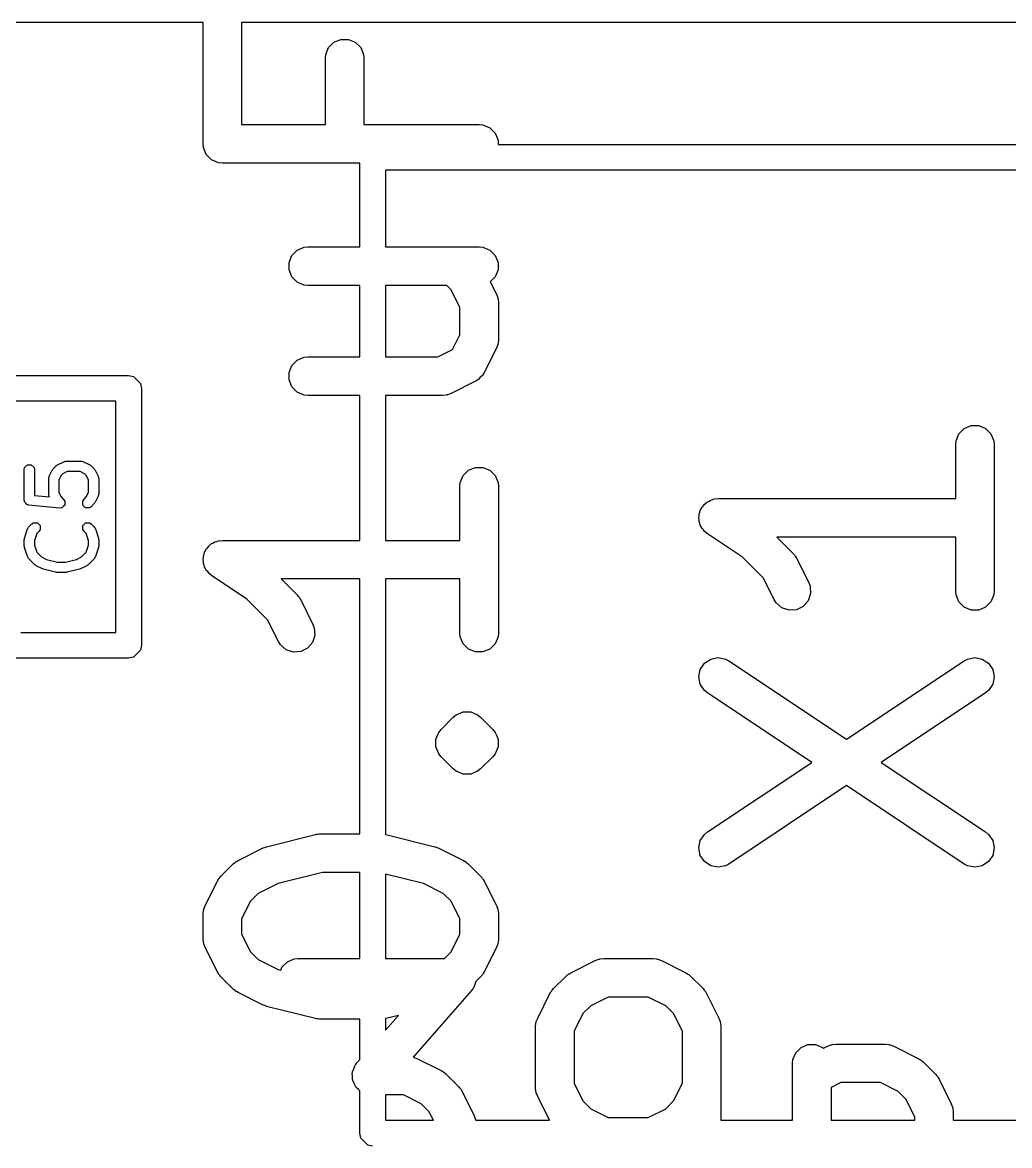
# Model space of a CAD drawing. Extents: x -2.36 to 2.12, y 0.28 to 4.05.
# Drawn here: x -1.9915 to -1.8402, y 3.5052 to 3.6774 of the extents above; entities that cross this region are included whole.
import ezdxf

# ---------------------------------------------------------------- set-up
doc = ezdxf.new("R2010")
doc.units = 0
doc.header["$MEASUREMENT"] = 0
doc.layers.add('BLACK', color=7, linetype='CONTINUOUS')

msp = doc.modelspace()

# ---------------------------------------------------------------- linework, layer by layer
at = {"layer": 'BLACK', "linetype": 'CONTINUOUS'}
for p, q in [((-1.96379, 3.67736), (-2.02421, 3.67736)), ((-1.96379, 3.65876), (-1.96379, 3.67736)), ((-1.79213, 3.67736), (-1.95788, 3.67736)), ((-1.95788, 3.67736), (-1.95788, 3.66171)), ((-1.94454, 3.67352), (-1.94373, 3.67433)), ((-1.94373, 3.67433), (-1.94266, 3.67477)), ((-1.94266, 3.67477), (-1.94151, 3.67477)), ((-1.94151, 3.67477), (-1.94045, 3.67433)), ((-1.94045, 3.67433), (-1.93963, 3.67352)), ((-1.94504, 3.67188), (-1.94498, 3.67245)), ((-1.94498, 3.67245), (-1.94454, 3.67352)), ((-1.93963, 3.67352), (-1.93919, 3.67245)), ((-1.93919, 3.67245), (-1.93913, 3.67188)), ((-1.94504, 3.66171), (-1.94504, 3.67188)), ((-1.93913, 3.67188), (-1.93913, 3.66171)), ((-1.95788, 3.66171), (-1.94504, 3.66171)), ((-1.93913, 3.66171), (-1.92146, 3.66171)), ((-1.92146, 3.66171), (-1.92089, 3.66165)), ((-1.92089, 3.66165), (-1.91982, 3.66121)), ((-1.91982, 3.66121), (-1.91901, 3.6604)), ((-1.91901, 3.6604), (-1.91857, 3.65933)), ((-1.96373, 3.65818), (-1.96379, 3.65876)), ((-1.91857, 3.65933), (-1.91857, 3.65866)), ((-1.91857, 3.65866), (-1.8126, 3.65866)), ((-1.96329, 3.65711), (-1.96373, 3.65818)), ((-1.96247, 3.6563), (-1.96329, 3.65711)), ((-1.96141, 3.65586), (-1.96247, 3.6563)), ((-1.96083, 3.6558), (-1.96141, 3.65586)), ((-1.93976, 3.6558), (-1.96083, 3.6558)), ((-1.93976, 3.64296), (-1.93976, 3.6558)), ((-1.93583, 3.65472), (-1.93583, 3.64296)), ((-1.81341, 3.65472), (-1.93583, 3.65472)), ((-1.95061, 3.64058), (-1.95017, 3.64165)), ((-1.95017, 3.64165), (-1.94935, 3.64246)), ((-1.94935, 3.64246), (-1.94829, 3.6429)), ((-1.94829, 3.6429), (-1.94771, 3.64296)), ((-1.94771, 3.64296), (-1.93976, 3.64296)), ((-1.93583, 3.64296), (-1.92146, 3.64296)), ((-1.92146, 3.64296), (-1.92089, 3.6429)), ((-1.92089, 3.6429), (-1.91982, 3.64246)), ((-1.91982, 3.64246), (-1.91901, 3.64165)), ((-1.91901, 3.64165), (-1.91857, 3.64058)), ((-1.95061, 3.63943), (-1.95061, 3.64058)), ((-1.91857, 3.64058), (-1.91857, 3.63943)), ((-1.95017, 3.63837), (-1.95061, 3.63943)), ((-1.94935, 3.63755), (-1.95017, 3.63837)), ((-1.91901, 3.63837), (-1.91977, 3.6376)), ((-1.91857, 3.63943), (-1.91901, 3.63837)), ((-1.94829, 3.63711), (-1.94935, 3.63755)), ((-1.94771, 3.63705), (-1.94829, 3.63711)), ((-1.93976, 3.63705), (-1.94771, 3.63705)), ((-1.93976, 3.62609), (-1.93976, 3.63705)), ((-1.92644, 3.63705), (-1.93583, 3.63705)), ((-1.93583, 3.63705), (-1.93583, 3.62609)), ((-1.92577, 3.63638), (-1.92644, 3.63705)), ((-1.92442, 3.63369), (-1.92577, 3.63638)), ((-1.91977, 3.6376), (-1.91882, 3.6357)), ((-1.91882, 3.6357), (-1.91862, 3.63516)), ((-1.91862, 3.63516), (-1.91861, 3.63506)), ((-1.91861, 3.63506), (-1.91857, 3.63496)), ((-1.91857, 3.63496), (-1.91851, 3.63438)), ((-1.92442, 3.62946), (-1.92442, 3.63369)), ((-1.91851, 3.63438), (-1.91851, 3.62876)), ((-1.92554, 3.62721), (-1.92442, 3.62946)), ((-1.91862, 3.62798), (-1.91882, 3.62744)), ((-1.91861, 3.62808), (-1.91862, 3.62798)), ((-1.91857, 3.62818), (-1.91861, 3.62808)), ((-1.91851, 3.62876), (-1.91857, 3.62818)), ((-1.94935, 3.62559), (-1.94829, 3.62603)), ((-1.94829, 3.62603), (-1.94771, 3.62609)), ((-1.94771, 3.62609), (-1.93976, 3.62609)), ((-1.93583, 3.62609), (-1.92779, 3.62609)), ((-1.92779, 3.62609), (-1.92554, 3.62721)), ((-1.91882, 3.62744), (-1.9207, 3.62369)), ((-1.95061, 3.62371), (-1.95017, 3.62478)), ((-1.95017, 3.62478), (-1.94935, 3.62559)), ((-1.99488, 3.62323), (-1.9752, 3.62323)), ((-1.9752, 3.62323), (-1.97444, 3.62308)), ((-1.97444, 3.62308), (-1.97338, 3.62201)), ((-1.95061, 3.62256), (-1.95061, 3.62371)), ((-1.95017, 3.62149), (-1.95061, 3.62256)), ((-1.92188, 3.62244), (-1.92192, 3.62243)), ((-1.92182, 3.62249), (-1.92188, 3.62244)), ((-1.92153, 3.62268), (-1.92182, 3.62249)), ((-1.92129, 3.62296), (-1.92153, 3.62268)), ((-1.92101, 3.6232), (-1.92129, 3.62296)), ((-1.92082, 3.62349), (-1.92101, 3.6232)), ((-1.92077, 3.62355), (-1.92082, 3.62349)), ((-1.92076, 3.62359), (-1.92077, 3.62355)), ((-1.9207, 3.62369), (-1.92076, 3.62359)), ((-1.97338, 3.62201), (-1.97323, 3.62126)), ((-1.97323, 3.62126), (-1.97323, 3.58189)), ((-1.94935, 3.62068), (-1.95017, 3.62149)), ((-1.92202, 3.62237), (-1.92577, 3.62049)), ((-1.92192, 3.62243), (-1.92202, 3.62237)), ((-1.97717, 3.61929), (-1.99291, 3.61929)), ((-1.97717, 3.58386), (-1.97717, 3.61929)), ((-1.94829, 3.62024), (-1.94935, 3.62068)), ((-1.94771, 3.62018), (-1.94829, 3.62024)), ((-1.93976, 3.62018), (-1.94771, 3.62018)), ((-1.93976, 3.59797), (-1.93976, 3.62018)), ((-1.92709, 3.62018), (-1.93583, 3.62018)), ((-1.93583, 3.62018), (-1.93583, 3.59797)), ((-1.92651, 3.62024), (-1.92709, 3.62018)), ((-1.92641, 3.62028), (-1.92651, 3.62024)), ((-1.92631, 3.62029), (-1.92641, 3.62028)), ((-1.92577, 3.62049), (-1.92631, 3.62029)), ((-1.84712, 3.61513), (-1.84606, 3.61557)), ((-1.84606, 3.61557), (-1.8449, 3.61557)), ((-1.8449, 3.61557), (-1.84384, 3.61513)), ((-1.84838, 3.61325), (-1.84793, 3.61431)), ((-1.84793, 3.61431), (-1.84712, 3.61513)), ((-1.84384, 3.61513), (-1.84302, 3.61431)), ((-1.84302, 3.61431), (-1.84258, 3.61325)), ((-1.84843, 3.61267), (-1.84838, 3.61325)), ((-1.84843, 3.60438), (-1.84843, 3.61267)), ((-1.84258, 3.61325), (-1.84253, 3.61267)), ((-1.84253, 3.61267), (-1.84253, 3.59018)), ((-1.9912, 3.60884), (-1.99114, 3.60914)), ((-1.9912, 3.60415), (-1.9912, 3.60884)), ((-1.99114, 3.60914), (-1.99071, 3.60957)), ((-1.99071, 3.60957), (-1.99011, 3.60957)), ((-1.99011, 3.60957), (-1.98968, 3.60914)), ((-1.98968, 3.60914), (-1.98962, 3.60884)), ((-1.98962, 3.60884), (-1.98962, 3.60487)), ((-1.98737, 3.60779), (-1.9869, 3.60872)), ((-1.9869, 3.60872), (-1.98682, 3.60882)), ((-1.98682, 3.60882), (-1.98675, 3.60893)), ((-1.98675, 3.60893), (-1.98628, 3.6094)), ((-1.98628, 3.6094), (-1.98618, 3.60947)), ((-1.98618, 3.60947), (-1.98608, 3.60954)), ((-1.98608, 3.60954), (-1.98514, 3.61001)), ((-1.98514, 3.61001), (-1.9851, 3.61002)), ((-1.9851, 3.61002), (-1.98509, 3.61004)), ((-1.98509, 3.61004), (-1.98496, 3.61006)), ((-1.98496, 3.61006), (-1.98484, 3.61009)), ((-1.98484, 3.61009), (-1.98482, 3.61009)), ((-1.98482, 3.61009), (-1.98479, 3.6101)), ((-1.98479, 3.6101), (-1.98244, 3.6101)), ((-1.98244, 3.6101), (-1.9824, 3.61009)), ((-1.9824, 3.61009), (-1.98239, 3.61009)), ((-1.98239, 3.61009), (-1.98227, 3.61006)), ((-1.98227, 3.61006), (-1.98214, 3.61004)), ((-1.98214, 3.61004), (-1.98213, 3.61002)), ((-1.98213, 3.61002), (-1.98209, 3.61001)), ((-1.98209, 3.61001), (-1.98115, 3.60954)), ((-1.98115, 3.60954), (-1.98105, 3.60947)), ((-1.98105, 3.60947), (-1.98095, 3.6094)), ((-1.98095, 3.6094), (-1.98048, 3.60893)), ((-1.98048, 3.60893), (-1.98041, 3.60882)), ((-1.98041, 3.60882), (-1.98033, 3.60872)), ((-1.98033, 3.60872), (-1.97986, 3.60779)), ((-1.92392, 3.6079), (-1.9231, 3.60872)), ((-1.9231, 3.60872), (-1.92204, 3.60916)), ((-1.92204, 3.60916), (-1.92089, 3.60916)), ((-1.92089, 3.60916), (-1.91982, 3.60872)), ((-1.91982, 3.60872), (-1.91901, 3.6079)), ((-1.98745, 3.60749), (-1.98741, 3.60761)), ((-1.98744, 3.60747), (-1.98745, 3.60749)), ((-1.98745, 3.60743), (-1.98744, 3.60747)), ((-1.98745, 3.60509), (-1.98745, 3.60743)), ((-1.98741, 3.60761), (-1.98739, 3.60773)), ((-1.98739, 3.60773), (-1.98738, 3.60775)), ((-1.98738, 3.60775), (-1.98737, 3.60779)), ((-1.98555, 3.6079), (-1.98587, 3.60725)), ((-1.98587, 3.60725), (-1.98587, 3.60528)), ((-1.98526, 3.60819), (-1.98555, 3.6079)), ((-1.9846, 3.60852), (-1.98526, 3.60819)), ((-1.98263, 3.60852), (-1.9846, 3.60852)), ((-1.98197, 3.60819), (-1.98263, 3.60852)), ((-1.98168, 3.6079), (-1.98197, 3.60819)), ((-1.98136, 3.60725), (-1.98168, 3.6079)), ((-1.98136, 3.60528), (-1.98136, 3.60725)), ((-1.97986, 3.60779), (-1.97985, 3.60775)), ((-1.97985, 3.60775), (-1.97984, 3.60773)), ((-1.97984, 3.60773), (-1.97982, 3.60761)), ((-1.97982, 3.60761), (-1.97978, 3.60749)), ((-1.97978, 3.60749), (-1.97979, 3.60747)), ((-1.97979, 3.60747), (-1.97978, 3.60743)), ((-1.97978, 3.60743), (-1.97978, 3.60509)), ((-1.92436, 3.60684), (-1.92392, 3.6079)), ((-1.91901, 3.6079), (-1.91857, 3.60684)), ((-1.98587, 3.60528), (-1.98555, 3.60462)), ((-1.98168, 3.60462), (-1.98136, 3.60528)), ((-1.92442, 3.60626), (-1.92436, 3.60684)), ((-1.92442, 3.59797), (-1.92442, 3.60626)), ((-1.91857, 3.60684), (-1.91851, 3.60626)), ((-1.91851, 3.60626), (-1.91851, 3.58376)), ((-1.99116, 3.60396), (-1.9912, 3.60415)), ((-1.99116, 3.60393), (-1.99116, 3.60396)), ((-1.99115, 3.60391), (-1.99116, 3.60393)), ((-1.99114, 3.60385), (-1.99115, 3.60391)), ((-1.99095, 3.60366), (-1.99114, 3.60385)), ((-1.99078, 3.60346), (-1.99095, 3.60366)), ((-1.98962, 3.60487), (-1.98731, 3.60463)), ((-1.98744, 3.60505), (-1.98745, 3.60509)), ((-1.98745, 3.60503), (-1.98744, 3.60505)), ((-1.98741, 3.60491), (-1.98745, 3.60503)), ((-1.98739, 3.60479), (-1.98741, 3.60491)), ((-1.98738, 3.60478), (-1.98739, 3.60479)), ((-1.98737, 3.60474), (-1.98738, 3.60478)), ((-1.98731, 3.60463), (-1.98737, 3.60474)), ((-1.98555, 3.60462), (-1.98517, 3.60424)), ((-1.98517, 3.60424), (-1.985, 3.60399)), ((-1.985, 3.60399), (-1.985, 3.60394)), ((-1.985, 3.60394), (-1.98497, 3.60391)), ((-1.98497, 3.60391), (-1.985, 3.60365)), ((-1.985, 3.60365), (-1.985, 3.60338)), ((-1.98223, 3.60399), (-1.98206, 3.60424)), ((-1.98223, 3.60338), (-1.98223, 3.60399)), ((-1.98206, 3.60424), (-1.98168, 3.60462)), ((-1.98048, 3.6036), (-1.98095, 3.60313)), ((-1.98041, 3.6037), (-1.98048, 3.6036)), ((-1.98033, 3.6038), (-1.98041, 3.6037)), ((-1.97986, 3.60474), (-1.98033, 3.6038)), ((-1.97985, 3.60478), (-1.97986, 3.60474)), ((-1.97984, 3.60479), (-1.97985, 3.60478)), ((-1.97982, 3.60491), (-1.97984, 3.60479)), ((-1.97978, 3.60503), (-1.97982, 3.60491)), ((-1.97978, 3.60509), (-1.97979, 3.60505)), ((-1.97979, 3.60505), (-1.97978, 3.60503)), ((-1.8871, 3.60327), (-1.88694, 3.60351)), ((-1.88694, 3.60351), (-1.8867, 3.60367)), ((-1.8867, 3.60367), (-1.88649, 3.60388)), ((-1.88649, 3.60388), (-1.88622, 3.60399)), ((-1.88622, 3.60399), (-1.88598, 3.60415)), ((-1.88598, 3.60415), (-1.8857, 3.60421)), ((-1.8857, 3.60421), (-1.88543, 3.60432)), ((-1.88543, 3.60432), (-1.88486, 3.60438)), ((-1.88486, 3.60438), (-1.88485, 3.60438)), ((-1.88485, 3.60438), (-1.88485, 3.60438)), ((-1.88485, 3.60438), (-1.88485, 3.60438)), ((-1.88485, 3.60438), (-1.84843, 3.60438)), ((-1.99073, 3.60344), (-1.99078, 3.60346)), ((-1.99071, 3.60343), (-1.99073, 3.60344)), ((-1.99067, 3.60343), (-1.99071, 3.60343)), ((-1.99049, 3.60337), (-1.99067, 3.60343)), ((-1.9858, 3.6029), (-1.99049, 3.60337)), ((-1.9855, 3.60293), (-1.9858, 3.6029)), ((-1.98546, 3.60296), (-1.9855, 3.60293)), ((-1.98542, 3.60296), (-1.98546, 3.60296)), ((-1.98523, 3.60314), (-1.98542, 3.60296)), ((-1.98503, 3.60331), (-1.98523, 3.60314)), ((-1.985, 3.60338), (-1.98503, 3.60335)), ((-1.98503, 3.60335), (-1.98503, 3.60331)), ((-1.98181, 3.60296), (-1.98223, 3.60338)), ((-1.9812, 3.60296), (-1.98181, 3.60296)), ((-1.98095, 3.60313), (-1.9812, 3.60296)), ((-1.88775, 3.602), (-1.88763, 3.60227)), ((-1.88775, 3.60171), (-1.88775, 3.602)), ((-1.88763, 3.60227), (-1.88758, 3.60255)), ((-1.88758, 3.60255), (-1.88742, 3.6028)), ((-1.88742, 3.6028), (-1.8873, 3.60307)), ((-1.8873, 3.60307), (-1.8871, 3.60327)), ((-1.9905, 3.60002), (-1.99003, 3.60049)), ((-1.99003, 3.60049), (-1.98977, 3.60066)), ((-1.98977, 3.60066), (-1.98917, 3.60066)), ((-1.98917, 3.60066), (-1.98875, 3.60024)), ((-1.98875, 3.60024), (-1.98875, 3.59963)), ((-1.98223, 3.60024), (-1.98181, 3.60066)), ((-1.98223, 3.59963), (-1.98223, 3.60024)), ((-1.98181, 3.60066), (-1.9812, 3.60066)), ((-1.9812, 3.60066), (-1.98095, 3.60049)), ((-1.98095, 3.60049), (-1.98048, 3.60002)), ((-1.8878, 3.60142), (-1.88775, 3.60171)), ((-1.88775, 3.60114), (-1.8878, 3.60142)), ((-1.88775, 3.60085), (-1.88775, 3.60114)), ((-1.88763, 3.60058), (-1.88775, 3.60085)), ((-1.88758, 3.60029), (-1.88763, 3.60058)), ((-1.88742, 3.60005), (-1.88758, 3.60029)), ((-1.99116, 3.59831), (-1.99069, 3.59971)), ((-1.99069, 3.59971), (-1.99067, 3.59975)), ((-1.99067, 3.59977), (-1.9906, 3.59987)), ((-1.99067, 3.59975), (-1.99067, 3.59977)), ((-1.9906, 3.59987), (-1.99054, 3.59998)), ((-1.99054, 3.59998), (-1.99052, 3.59999)), ((-1.99052, 3.59999), (-1.9905, 3.60002)), ((-1.98925, 3.59904), (-1.98962, 3.59793)), ((-1.98892, 3.59938), (-1.98925, 3.59904)), ((-1.98875, 3.59963), (-1.98892, 3.59938)), ((-1.98206, 3.59938), (-1.98223, 3.59963)), ((-1.98172, 3.59904), (-1.98206, 3.59938)), ((-1.98136, 3.59793), (-1.98172, 3.59904)), ((-1.98048, 3.60002), (-1.98046, 3.59999)), ((-1.98046, 3.59999), (-1.98044, 3.59998)), ((-1.98044, 3.59998), (-1.98038, 3.59987)), ((-1.98038, 3.59987), (-1.98031, 3.59977)), ((-1.98031, 3.59977), (-1.98031, 3.59975)), ((-1.98031, 3.59975), (-1.98029, 3.59971)), ((-1.98029, 3.59971), (-1.97982, 3.59831)), ((-1.8873, 3.59978), (-1.88742, 3.60005)), ((-1.8871, 3.59958), (-1.8873, 3.59978)), ((-1.88694, 3.59933), (-1.8871, 3.59958)), ((-1.88649, 3.59897), (-1.88694, 3.59933)), ((-1.88111, 3.59538), (-1.88649, 3.59897)), ((-1.88649, 3.59897), (-1.88649, 3.59897)), ((-1.88649, 3.59897), (-1.88649, 3.59897)), ((-1.88649, 3.59897), (-1.88649, 3.59897)), ((-1.84843, 3.59847), (-1.87585, 3.59847)), ((-1.87585, 3.59847), (-1.87339, 3.59601)), ((-1.84843, 3.59018), (-1.84843, 3.59847)), ((-1.9912, 3.59806), (-1.99117, 3.59818)), ((-1.9912, 3.59712), (-1.9912, 3.59806)), ((-1.99117, 3.597), (-1.9912, 3.59712)), ((-1.99117, 3.59818), (-1.99116, 3.59831)), ((-1.99116, 3.59687), (-1.99117, 3.597)), ((-1.99069, 3.59547), (-1.99116, 3.59687)), ((-1.98962, 3.59793), (-1.98962, 3.59725)), ((-1.98962, 3.59725), (-1.98925, 3.59614)), ((-1.98172, 3.59614), (-1.98136, 3.59725)), ((-1.98136, 3.59725), (-1.98136, 3.59793)), ((-1.97982, 3.59687), (-1.98029, 3.59547)), ((-1.97982, 3.59831), (-1.97981, 3.59818)), ((-1.97981, 3.597), (-1.97982, 3.59687)), ((-1.97981, 3.59818), (-1.97978, 3.59806)), ((-1.97978, 3.59712), (-1.97981, 3.597)), ((-1.97978, 3.59806), (-1.97978, 3.59712)), ((-1.9634, 3.59638), (-1.96329, 3.59665)), ((-1.96329, 3.59665), (-1.96308, 3.59686)), ((-1.96308, 3.59686), (-1.96292, 3.5971)), ((-1.96292, 3.5971), (-1.96268, 3.59726)), ((-1.96268, 3.59726), (-1.96247, 3.59747)), ((-1.96247, 3.59747), (-1.96221, 3.59758)), ((-1.96221, 3.59758), (-1.96197, 3.59774)), ((-1.96197, 3.59774), (-1.96168, 3.5978)), ((-1.96168, 3.5978), (-1.96141, 3.59791)), ((-1.96141, 3.59791), (-1.96084, 3.59797)), ((-1.96084, 3.59797), (-1.96084, 3.59797)), ((-1.96084, 3.59797), (-1.96084, 3.59797)), ((-1.96084, 3.59797), (-1.96083, 3.59797)), ((-1.96083, 3.59797), (-1.93976, 3.59797)), ((-1.93583, 3.59797), (-1.92442, 3.59797)), ((-1.99067, 3.59543), (-1.99069, 3.59547)), ((-1.99067, 3.59541), (-1.99067, 3.59543)), ((-1.9906, 3.59531), (-1.99067, 3.59541)), ((-1.99054, 3.5952), (-1.9906, 3.59531)), ((-1.99052, 3.59519), (-1.99054, 3.5952)), ((-1.9905, 3.59516), (-1.99052, 3.59519)), ((-1.98956, 3.59422), (-1.9905, 3.59516)), ((-1.98925, 3.59614), (-1.98854, 3.59543)), ((-1.98854, 3.59543), (-1.98779, 3.59505)), ((-1.98779, 3.59505), (-1.9861, 3.59463)), ((-1.98488, 3.59463), (-1.98319, 3.59505)), ((-1.98319, 3.59505), (-1.98244, 3.59543)), ((-1.98244, 3.59543), (-1.98172, 3.59614)), ((-1.98048, 3.59516), (-1.98142, 3.59422)), ((-1.98046, 3.59519), (-1.98048, 3.59516)), ((-1.98044, 3.5952), (-1.98046, 3.59519)), ((-1.98038, 3.59531), (-1.98044, 3.5952)), ((-1.98031, 3.59541), (-1.98038, 3.59531)), ((-1.98029, 3.59547), (-1.98031, 3.59543)), ((-1.98031, 3.59543), (-1.98031, 3.59541)), ((-1.96379, 3.59501), (-1.96373, 3.5953)), ((-1.96373, 3.59473), (-1.96379, 3.59501)), ((-1.96373, 3.59559), (-1.96362, 3.59586)), ((-1.96373, 3.5953), (-1.96373, 3.59559)), ((-1.96362, 3.59586), (-1.96356, 3.59614)), ((-1.96356, 3.59614), (-1.9634, 3.59638)), ((-1.8779, 3.59218), (-1.88111, 3.59538)), ((-1.87339, 3.59601), (-1.8732, 3.59579)), ((-1.8732, 3.59579), (-1.87314, 3.59574)), ((-1.87314, 3.59574), (-1.87309, 3.59565)), ((-1.87309, 3.59565), (-1.87302, 3.59557)), ((-1.87302, 3.59557), (-1.87299, 3.59549)), ((-1.87299, 3.59549), (-1.87283, 3.59525)), ((-1.87283, 3.59525), (-1.87096, 3.5915)), ((-1.98946, 3.59415), (-1.98956, 3.59422)), ((-1.98936, 3.59407), (-1.98946, 3.59415)), ((-1.98842, 3.59361), (-1.98936, 3.59407)), ((-1.98834, 3.59358), (-1.98842, 3.59361)), ((-1.98826, 3.59355), (-1.98834, 3.59358)), ((-1.98638, 3.59308), (-1.98826, 3.59355)), ((-1.9861, 3.59463), (-1.98488, 3.59463)), ((-1.98272, 3.59355), (-1.9846, 3.59308)), ((-1.98264, 3.59358), (-1.98272, 3.59355)), ((-1.98256, 3.59361), (-1.98264, 3.59358)), ((-1.98162, 3.59407), (-1.98256, 3.59361)), ((-1.98152, 3.59415), (-1.98162, 3.59407)), ((-1.98142, 3.59422), (-1.98152, 3.59415)), ((-1.96373, 3.59444), (-1.96373, 3.59473)), ((-1.96362, 3.59417), (-1.96373, 3.59444)), ((-1.96356, 3.59388), (-1.96362, 3.59417)), ((-1.9634, 3.59364), (-1.96356, 3.59388)), ((-1.96329, 3.59337), (-1.9634, 3.59364)), ((-1.96308, 3.59317), (-1.96329, 3.59337)), ((-1.98629, 3.59307), (-1.98638, 3.59308)), ((-1.98619, 3.59305), (-1.98629, 3.59307)), ((-1.98479, 3.59305), (-1.98619, 3.59305)), ((-1.98469, 3.59307), (-1.98479, 3.59305)), ((-1.9846, 3.59308), (-1.98469, 3.59307)), ((-1.96292, 3.59292), (-1.96308, 3.59317)), ((-1.96248, 3.59256), (-1.96292, 3.59292)), ((-1.96247, 3.59256), (-1.96248, 3.59256)), ((-1.95709, 3.58897), (-1.96247, 3.59256)), ((-1.96247, 3.59256), (-1.96247, 3.59256)), ((-1.96247, 3.59256), (-1.96247, 3.59256)), ((-1.93976, 3.59206), (-1.95183, 3.59206)), ((-1.95183, 3.59206), (-1.94937, 3.5896)), ((-1.93976, 3.55297), (-1.93976, 3.59206)), ((-1.92442, 3.59206), (-1.93583, 3.59206)), ((-1.93583, 3.59206), (-1.93583, 3.5529)), ((-1.92442, 3.58376), (-1.92442, 3.59206)), ((-1.87624, 3.58886), (-1.8779, 3.59218)), ((-1.87096, 3.5915), (-1.87075, 3.59096)), ((-1.87067, 3.58981), (-1.87104, 3.58871)), ((-1.87075, 3.59096), (-1.87067, 3.58981)), ((-1.84838, 3.5896), (-1.84843, 3.59018)), ((-1.84253, 3.59018), (-1.84258, 3.5896)), ((-1.95389, 3.58576), (-1.95709, 3.58897)), ((-1.94937, 3.5896), (-1.94919, 3.58938)), ((-1.94919, 3.58938), (-1.94913, 3.58932)), ((-1.94913, 3.58932), (-1.94907, 3.58924)), ((-1.94907, 3.58924), (-1.949, 3.58915)), ((-1.949, 3.58915), (-1.94898, 3.58908)), ((-1.94898, 3.58908), (-1.94882, 3.58883)), ((-1.94882, 3.58883), (-1.94694, 3.58509)), ((-1.87593, 3.58837), (-1.87624, 3.58886)), ((-1.87506, 3.58761), (-1.87593, 3.58837)), ((-1.87104, 3.58871), (-1.87179, 3.58784)), ((-1.84793, 3.58854), (-1.84838, 3.5896)), ((-1.84712, 3.58772), (-1.84793, 3.58854)), ((-1.84302, 3.58854), (-1.84384, 3.58772)), ((-1.84258, 3.5896), (-1.84302, 3.58854)), ((-1.87397, 3.58725), (-1.87506, 3.58761)), ((-1.87282, 3.58733), (-1.87397, 3.58725)), ((-1.87179, 3.58784), (-1.87282, 3.58733)), ((-1.84606, 3.58728), (-1.84712, 3.58772)), ((-1.8449, 3.58728), (-1.84606, 3.58728)), ((-1.84384, 3.58772), (-1.8449, 3.58728)), ((-1.95223, 3.58244), (-1.95389, 3.58576)), ((-1.94694, 3.58509), (-1.94674, 3.58454)), ((-1.99174, 3.58386), (-1.97717, 3.58386)), ((-1.94666, 3.5834), (-1.94702, 3.5823)), ((-1.94674, 3.58454), (-1.94666, 3.5834)), ((-1.92436, 3.58319), (-1.92442, 3.58376)), ((-1.92392, 3.58212), (-1.92436, 3.58319)), ((-1.91857, 3.58319), (-1.91901, 3.58212)), ((-1.91851, 3.58376), (-1.91857, 3.58319)), ((-1.97338, 3.58114), (-1.97444, 3.58007)), ((-1.97323, 3.58189), (-1.97338, 3.58114)), ((-1.95192, 3.58195), (-1.95223, 3.58244)), ((-1.95105, 3.5812), (-1.95192, 3.58195)), ((-1.94995, 3.58083), (-1.95105, 3.5812)), ((-1.94777, 3.58143), (-1.94881, 3.58092)), ((-1.94702, 3.5823), (-1.94777, 3.58143)), ((-1.9231, 3.58131), (-1.92392, 3.58212)), ((-1.92204, 3.58087), (-1.9231, 3.58131)), ((-1.91982, 3.58131), (-1.92089, 3.58087)), ((-1.91901, 3.58212), (-1.91982, 3.58131)), ((-1.9752, 3.57992), (-1.99247, 3.57992)), ((-1.97444, 3.58007), (-1.9752, 3.57992)), ((-1.94881, 3.58092), (-1.94995, 3.58083)), ((-1.92089, 3.58087), (-1.92204, 3.58087)), ((-1.88694, 3.57914), (-1.88598, 3.57978)), ((-1.88598, 3.57978), (-1.88485, 3.58001)), ((-1.88485, 3.58001), (-1.88372, 3.57978)), ((-1.88372, 3.57978), (-1.88321, 3.57951)), ((-1.88321, 3.57951), (-1.86516, 3.56748)), ((-1.86516, 3.56748), (-1.84712, 3.57951)), ((-1.84712, 3.57951), (-1.84661, 3.57978)), ((-1.84661, 3.57978), (-1.84548, 3.58001)), ((-1.84548, 3.58001), (-1.84435, 3.57978)), ((-1.84435, 3.57978), (-1.84339, 3.57914)), ((-1.8878, 3.57705), (-1.88758, 3.57818)), ((-1.88758, 3.57818), (-1.88694, 3.57914)), ((-1.84339, 3.57914), (-1.84275, 3.57818)), ((-1.84275, 3.57818), (-1.84253, 3.57705)), ((-1.88758, 3.57592), (-1.8878, 3.57705)), ((-1.84253, 3.57705), (-1.84275, 3.57592)), ((-1.88694, 3.57496), (-1.88758, 3.57592)), ((-1.88649, 3.5746), (-1.88694, 3.57496)), ((-1.87049, 3.56393), (-1.88649, 3.5746)), ((-1.84384, 3.5746), (-1.85984, 3.56393)), ((-1.84339, 3.57496), (-1.84384, 3.5746)), ((-1.84275, 3.57592), (-1.84339, 3.57496)), ((-1.9273, 3.56898), (-1.92543, 3.57085)), ((-1.92543, 3.57085), (-1.92498, 3.57122)), ((-1.92498, 3.57122), (-1.92391, 3.57166)), ((-1.92391, 3.57166), (-1.92276, 3.57166)), ((-1.92276, 3.57166), (-1.9217, 3.57122)), ((-1.9217, 3.57122), (-1.9217, 3.57122)), ((-1.9217, 3.57122), (-1.92125, 3.57085)), ((-1.92125, 3.57085), (-1.91938, 3.56898)), ((-1.92811, 3.56747), (-1.92781, 3.56819)), ((-1.92811, 3.56632), (-1.92811, 3.56747)), ((-1.92781, 3.56819), (-1.92767, 3.56853)), ((-1.92767, 3.56853), (-1.9273, 3.56898)), ((-1.92767, 3.56853), (-1.92767, 3.56853)), ((-1.91938, 3.56898), (-1.91901, 3.56853)), ((-1.91901, 3.56853), (-1.91887, 3.56819)), ((-1.91887, 3.56819), (-1.91857, 3.56747)), ((-1.91857, 3.56747), (-1.91857, 3.56632)), ((-1.92767, 3.56525), (-1.92811, 3.56632)), ((-1.91857, 3.56632), (-1.91901, 3.56525)), ((-1.9273, 3.5648), (-1.92767, 3.56525)), ((-1.92767, 3.56525), (-1.92767, 3.56525)), ((-1.92543, 3.56293), (-1.9273, 3.5648)), ((-1.91938, 3.5648), (-1.92125, 3.56293)), ((-1.91901, 3.56525), (-1.91938, 3.5648)), ((-1.88649, 3.55326), (-1.87049, 3.56393)), ((-1.85984, 3.56393), (-1.84384, 3.55326)), ((-1.92498, 3.56256), (-1.92543, 3.56293)), ((-1.92391, 3.56212), (-1.92498, 3.56256)), ((-1.9217, 3.56256), (-1.92276, 3.56212)), ((-1.92125, 3.56293), (-1.9217, 3.56256)), ((-1.92276, 3.56212), (-1.92391, 3.56212)), ((-1.86516, 3.56038), (-1.88321, 3.54835)), ((-1.84712, 3.54835), (-1.86516, 3.56038)), ((-1.95405, 3.55101), (-1.94655, 3.55288)), ((-1.94655, 3.55288), (-1.94645, 3.5529)), ((-1.94645, 3.5529), (-1.94641, 3.55291)), ((-1.94641, 3.55291), (-1.94619, 3.55294)), ((-1.94619, 3.55294), (-1.94598, 3.55297)), ((-1.94598, 3.55297), (-1.94594, 3.55296)), ((-1.94594, 3.55296), (-1.94584, 3.55297)), ((-1.94584, 3.55297), (-1.93976, 3.55297)), ((-1.93583, 3.5529), (-1.93575, 3.55288)), ((-1.93575, 3.55288), (-1.92825, 3.55101)), ((-1.8878, 3.55081), (-1.88758, 3.55194)), ((-1.88758, 3.55194), (-1.88694, 3.5529)), ((-1.88694, 3.5529), (-1.88649, 3.55326)), ((-1.84384, 3.55326), (-1.84339, 3.5529)), ((-1.84339, 3.5529), (-1.84275, 3.55194)), ((-1.84275, 3.55194), (-1.84253, 3.55081)), ((-1.9584, 3.54891), (-1.95466, 3.55079)), ((-1.95466, 3.55079), (-1.95461, 3.5508)), ((-1.95461, 3.5508), (-1.9546, 3.55081)), ((-1.9546, 3.55081), (-1.95435, 3.5509)), ((-1.95435, 3.5509), (-1.95411, 3.55099)), ((-1.95411, 3.55099), (-1.95409, 3.55099)), ((-1.95409, 3.55099), (-1.95405, 3.55101)), ((-1.92825, 3.55101), (-1.9282, 3.55099)), ((-1.9282, 3.55099), (-1.92818, 3.55099)), ((-1.92818, 3.55099), (-1.92794, 3.5509)), ((-1.92794, 3.5509), (-1.9277, 3.55081)), ((-1.9277, 3.55081), (-1.92768, 3.5508)), ((-1.92768, 3.5508), (-1.92764, 3.55079)), ((-1.92764, 3.55079), (-1.92389, 3.54891)), ((-1.88758, 3.54968), (-1.8878, 3.55081)), ((-1.84253, 3.55081), (-1.84275, 3.54968)), ((-1.95917, 3.54836), (-1.95895, 3.54854)), ((-1.95895, 3.54854), (-1.95889, 3.5486)), ((-1.95889, 3.5486), (-1.95881, 3.54866)), ((-1.95881, 3.54866), (-1.95872, 3.54872)), ((-1.95872, 3.54872), (-1.95865, 3.54875)), ((-1.95865, 3.54875), (-1.9584, 3.54891)), ((-1.92389, 3.54891), (-1.92365, 3.54875)), ((-1.92365, 3.54875), (-1.92357, 3.54872)), ((-1.92357, 3.54872), (-1.92349, 3.54866)), ((-1.92349, 3.54866), (-1.9234, 3.5486)), ((-1.9234, 3.5486), (-1.92335, 3.54854)), ((-1.92335, 3.54854), (-1.92313, 3.54836)), ((-1.88694, 3.54872), (-1.88758, 3.54968)), ((-1.88598, 3.54808), (-1.88694, 3.54872)), ((-1.84339, 3.54872), (-1.84435, 3.54808)), ((-1.84275, 3.54968), (-1.84339, 3.54872)), ((-1.96105, 3.54648), (-1.95917, 3.54836)), ((-1.94547, 3.54707), (-1.9523, 3.54536)), ((-1.93976, 3.54707), (-1.94547, 3.54707)), ((-1.93976, 3.53387), (-1.93976, 3.54707)), ((-1.92999, 3.54536), (-1.93583, 3.54682)), ((-1.93583, 3.54682), (-1.93583, 3.53387)), ((-1.92313, 3.54836), (-1.92125, 3.54648)), ((-1.88485, 3.54785), (-1.88598, 3.54808)), ((-1.88372, 3.54808), (-1.88485, 3.54785)), ((-1.88321, 3.54835), (-1.88372, 3.54808)), ((-1.84661, 3.54808), (-1.84712, 3.54835)), ((-1.84548, 3.54785), (-1.84661, 3.54808)), ((-1.84435, 3.54808), (-1.84548, 3.54785)), ((-1.96347, 3.54197), (-1.9616, 3.54571)), ((-1.9616, 3.54571), (-1.96144, 3.54596)), ((-1.96144, 3.54596), (-1.96141, 3.54603)), ((-1.96141, 3.54603), (-1.96135, 3.54612)), ((-1.96135, 3.54612), (-1.96129, 3.5462)), ((-1.96129, 3.5462), (-1.96123, 3.54626)), ((-1.96123, 3.54626), (-1.96105, 3.54648)), ((-1.9523, 3.54536), (-1.95534, 3.54384)), ((-1.92696, 3.54384), (-1.92999, 3.54536)), ((-1.92125, 3.54648), (-1.92106, 3.54626)), ((-1.92106, 3.54626), (-1.92101, 3.5462)), ((-1.92101, 3.5462), (-1.92095, 3.54612)), ((-1.92095, 3.54612), (-1.92088, 3.54603)), ((-1.92088, 3.54603), (-1.92085, 3.54596)), ((-1.92085, 3.54596), (-1.9207, 3.54571)), ((-1.9207, 3.54571), (-1.91882, 3.54197)), ((-1.95534, 3.54384), (-1.95653, 3.54265)), ((-1.92577, 3.54265), (-1.92696, 3.54384)), ((-1.96368, 3.54142), (-1.96347, 3.54197)), ((-1.95653, 3.54265), (-1.95788, 3.53995)), ((-1.92442, 3.53995), (-1.92577, 3.54265)), ((-1.91882, 3.54197), (-1.91862, 3.54142)), ((-1.96379, 3.54064), (-1.96373, 3.54122)), ((-1.96379, 3.5369), (-1.96379, 3.54064)), ((-1.96373, 3.54122), (-1.96369, 3.54132)), ((-1.96369, 3.54132), (-1.96368, 3.54142)), ((-1.95788, 3.53995), (-1.95788, 3.53759)), ((-1.92442, 3.53759), (-1.92442, 3.53995)), ((-1.91862, 3.54142), (-1.91861, 3.54132)), ((-1.91861, 3.54132), (-1.91857, 3.54122)), ((-1.91857, 3.54122), (-1.91851, 3.54064)), ((-1.91851, 3.54064), (-1.91851, 3.5369)), ((-1.96373, 3.53632), (-1.96379, 3.5369)), ((-1.95788, 3.53759), (-1.95653, 3.5349)), ((-1.92577, 3.5349), (-1.92442, 3.53759)), ((-1.91851, 3.5369), (-1.91857, 3.53632)), ((-1.96369, 3.53622), (-1.96373, 3.53632)), ((-1.96368, 3.53612), (-1.96369, 3.53622)), ((-1.96347, 3.53557), (-1.96368, 3.53612)), ((-1.9616, 3.53183), (-1.96347, 3.53557)), ((-1.95653, 3.5349), (-1.95534, 3.5337)), ((-1.9268, 3.53387), (-1.92577, 3.5349)), ((-1.91882, 3.53557), (-1.9207, 3.53183)), ((-1.91862, 3.53612), (-1.91882, 3.53557)), ((-1.91861, 3.53622), (-1.91862, 3.53612)), ((-1.91857, 3.53632), (-1.91861, 3.53622)), ((-1.95534, 3.5337), (-1.9523, 3.53218)), ((-1.95169, 3.53255), (-1.95087, 3.53337)), ((-1.95087, 3.53337), (-1.94981, 3.53381)), ((-1.94981, 3.53381), (-1.94923, 3.53387)), ((-1.94923, 3.53387), (-1.93976, 3.53387)), ((-1.93583, 3.53387), (-1.9268, 3.53387)), ((-1.90743, 3.53168), (-1.90368, 3.53355)), ((-1.90368, 3.53355), (-1.90314, 3.53376)), ((-1.90314, 3.53376), (-1.90304, 3.53377)), ((-1.90304, 3.53377), (-1.90294, 3.53381)), ((-1.90294, 3.53381), (-1.90236, 3.53387)), ((-1.90236, 3.53387), (-1.89486, 3.53387)), ((-1.89486, 3.53387), (-1.89429, 3.53381)), ((-1.89429, 3.53381), (-1.89419, 3.53377)), ((-1.89419, 3.53377), (-1.89408, 3.53376)), ((-1.89408, 3.53376), (-1.89354, 3.53355)), ((-1.89354, 3.53355), (-1.88979, 3.53168)), ((-1.96144, 3.53158), (-1.9616, 3.53183)), ((-1.96141, 3.53151), (-1.96144, 3.53158)), ((-1.96135, 3.53142), (-1.96141, 3.53151)), ((-1.96129, 3.53134), (-1.96135, 3.53142)), ((-1.96123, 3.53128), (-1.96129, 3.53134)), ((-1.96105, 3.53106), (-1.96123, 3.53128)), ((-1.9523, 3.53218), (-1.95188, 3.53208)), ((-1.95188, 3.53208), (-1.95169, 3.53255)), ((-1.92106, 3.53128), (-1.92125, 3.53106)), ((-1.92101, 3.53134), (-1.92106, 3.53128)), ((-1.92095, 3.53142), (-1.92101, 3.53134)), ((-1.92088, 3.53151), (-1.92095, 3.53142)), ((-1.92085, 3.53158), (-1.92088, 3.53151)), ((-1.9207, 3.53183), (-1.92085, 3.53158)), ((-1.9082, 3.53113), (-1.90797, 3.53131)), ((-1.90797, 3.53131), (-1.90792, 3.53137)), ((-1.90792, 3.53137), (-1.90783, 3.53143)), ((-1.90783, 3.53143), (-1.90775, 3.53149)), ((-1.90775, 3.53149), (-1.90768, 3.53152)), ((-1.90768, 3.53152), (-1.90743, 3.53168)), ((-1.88979, 3.53168), (-1.88955, 3.53152)), ((-1.88955, 3.53152), (-1.88947, 3.53149)), ((-1.88947, 3.53149), (-1.88939, 3.53143)), ((-1.88939, 3.53143), (-1.8893, 3.53137)), ((-1.8893, 3.53137), (-1.88925, 3.53131)), ((-1.88925, 3.53131), (-1.88903, 3.53113)), ((-1.95917, 3.52918), (-1.96105, 3.53106)), ((-1.92215, 3.52989), (-1.9223, 3.52944)), ((-1.92196, 3.53034), (-1.92215, 3.52989)), ((-1.92125, 3.53106), (-1.92196, 3.53035)), ((-1.92196, 3.53035), (-1.92196, 3.53034)), ((-1.91007, 3.52925), (-1.9082, 3.53113)), ((-1.88903, 3.53113), (-1.88715, 3.52925)), ((-1.95895, 3.529), (-1.95917, 3.52918)), ((-1.95889, 3.52894), (-1.95895, 3.529)), ((-1.95881, 3.52888), (-1.95889, 3.52894)), ((-1.95872, 3.52882), (-1.95881, 3.52888)), ((-1.95865, 3.52879), (-1.95872, 3.52882)), ((-1.9584, 3.52863), (-1.95865, 3.52879)), ((-1.95466, 3.52676), (-1.9584, 3.52863)), ((-1.92264, 3.52897), (-1.93157, 3.51876)), ((-1.92246, 3.52922), (-1.92264, 3.52897)), ((-1.9224, 3.52927), (-1.92246, 3.52922)), ((-1.92238, 3.52932), (-1.9224, 3.52927)), ((-1.9223, 3.52944), (-1.92238, 3.52932)), ((-1.9125, 3.52473), (-1.91063, 3.52848)), ((-1.91063, 3.52848), (-1.91047, 3.52873)), ((-1.91047, 3.52873), (-1.91044, 3.5288)), ((-1.91044, 3.5288), (-1.91038, 3.52888)), ((-1.91038, 3.52888), (-1.91032, 3.52897)), ((-1.91032, 3.52897), (-1.91026, 3.52902)), ((-1.91026, 3.52902), (-1.91007, 3.52925)), ((-1.90167, 3.52796), (-1.90436, 3.52661)), ((-1.89556, 3.52796), (-1.90167, 3.52796)), ((-1.89286, 3.52661), (-1.89556, 3.52796)), ((-1.88715, 3.52925), (-1.88697, 3.52902)), ((-1.88697, 3.52902), (-1.88691, 3.52897)), ((-1.88691, 3.52897), (-1.88685, 3.52888)), ((-1.88685, 3.52888), (-1.88678, 3.5288)), ((-1.88678, 3.5288), (-1.88675, 3.52873)), ((-1.88675, 3.52873), (-1.8866, 3.52848)), ((-1.8866, 3.52848), (-1.88472, 3.52473)), ((-1.95461, 3.52674), (-1.95466, 3.52676)), ((-1.9546, 3.52673), (-1.95461, 3.52674)), ((-1.95435, 3.52664), (-1.9546, 3.52673)), ((-1.95411, 3.52655), (-1.95435, 3.52664)), ((-1.95409, 3.52655), (-1.95411, 3.52655)), ((-1.95405, 3.52653), (-1.95409, 3.52655)), ((-1.94655, 3.52466), (-1.95405, 3.52653)), ((-1.90436, 3.52661), (-1.90556, 3.52541)), ((-1.89167, 3.52541), (-1.89286, 3.52661)), ((-1.94645, 3.52464), (-1.94655, 3.52466)), ((-1.94641, 3.52463), (-1.94645, 3.52464)), ((-1.94619, 3.5246), (-1.94641, 3.52463)), ((-1.94598, 3.52457), (-1.94619, 3.5246)), ((-1.94594, 3.52458), (-1.94598, 3.52457)), ((-1.94584, 3.52457), (-1.94594, 3.52458)), ((-1.93976, 3.52457), (-1.94584, 3.52457)), ((-1.93976, 3.51836), (-1.93976, 3.52457)), ((-1.93583, 3.52286), (-1.93384, 3.52513)), ((-1.93575, 3.52466), (-1.93583, 3.52465)), ((-1.93583, 3.52465), (-1.93583, 3.52286)), ((-1.93384, 3.52513), (-1.93575, 3.52466)), ((-1.91271, 3.52419), (-1.9125, 3.52473)), ((-1.90556, 3.52541), (-1.90691, 3.52272)), ((-1.89032, 3.52272), (-1.89167, 3.52541)), ((-1.88472, 3.52473), (-1.88452, 3.52419)), ((-1.91281, 3.52341), (-1.91276, 3.52399)), ((-1.91281, 3.51404), (-1.91281, 3.52341)), ((-1.91276, 3.52399), (-1.91272, 3.52409)), ((-1.91272, 3.52409), (-1.91271, 3.52419)), ((-1.90691, 3.52272), (-1.90691, 3.51474)), ((-1.89032, 3.51474), (-1.89032, 3.52272)), ((-1.88452, 3.52419), (-1.88451, 3.52409)), ((-1.88451, 3.52409), (-1.88447, 3.52399)), ((-1.88447, 3.52399), (-1.88441, 3.52341)), ((-1.88441, 3.52341), (-1.88441, 3.50906)), ((-1.87339, 3.51837), (-1.87295, 3.51943)), ((-1.87295, 3.51943), (-1.87213, 3.52024)), ((-1.87213, 3.52024), (-1.87107, 3.52069)), ((-1.87107, 3.52069), (-1.86992, 3.52069)), ((-1.86992, 3.52069), (-1.86885, 3.52024)), ((-1.86885, 3.52024), (-1.86871, 3.52011)), ((-1.86871, 3.52011), (-1.86806, 3.52043)), ((-1.86806, 3.52043), (-1.86752, 3.52064)), ((-1.86752, 3.52064), (-1.86742, 3.52064)), ((-1.86742, 3.52064), (-1.86732, 3.52069)), ((-1.86732, 3.52069), (-1.86674, 3.52074)), ((-1.86674, 3.52074), (-1.85924, 3.52074)), ((-1.85924, 3.52074), (-1.85867, 3.52069)), ((-1.85867, 3.52069), (-1.85857, 3.52064)), ((-1.85857, 3.52064), (-1.85846, 3.52064)), ((-1.85846, 3.52064), (-1.85792, 3.52043)), ((-1.85792, 3.52043), (-1.85417, 3.51856)), ((-1.94054, 3.51739), (-1.94046, 3.5175)), ((-1.94046, 3.5175), (-1.94044, 3.51755)), ((-1.94044, 3.51755), (-1.94038, 3.51761)), ((-1.94038, 3.51761), (-1.9402, 3.51786)), ((-1.9402, 3.51786), (-1.93976, 3.51836)), ((-1.93157, 3.51876), (-1.93104, 3.51856)), ((-1.93104, 3.51856), (-1.92729, 3.51668)), ((-1.87344, 3.51779), (-1.87339, 3.51837)), ((-1.87344, 3.50906), (-1.87344, 3.51779)), ((-1.85417, 3.51856), (-1.85392, 3.5184)), ((-1.85392, 3.5184), (-1.85385, 3.51837)), ((-1.85385, 3.51837), (-1.85377, 3.5183)), ((-1.85377, 3.5183), (-1.85368, 3.51825)), ((-1.85368, 3.51825), (-1.85363, 3.51819)), ((-1.85363, 3.51819), (-1.85341, 3.518)), ((-1.85341, 3.518), (-1.85153, 3.51613)), ((-1.94091, 3.5163), (-1.94088, 3.51639)), ((-1.94088, 3.51582), (-1.94091, 3.5163)), ((-1.94088, 3.51649), (-1.9407, 3.51693)), ((-1.94088, 3.51639), (-1.94088, 3.51649)), ((-1.94088, 3.51534), (-1.94088, 3.51582)), ((-1.9407, 3.51693), (-1.94054, 3.51739)), ((-1.92729, 3.51668), (-1.92704, 3.51652)), ((-1.92704, 3.51652), (-1.92697, 3.51649)), ((-1.92697, 3.51649), (-1.92689, 3.51643)), ((-1.92689, 3.51643), (-1.9268, 3.51637)), ((-1.9268, 3.51637), (-1.92675, 3.51631)), ((-1.92675, 3.51631), (-1.92652, 3.51613)), ((-1.92652, 3.51613), (-1.92465, 3.51425)), ((-1.85153, 3.51613), (-1.85134, 3.5159)), ((-1.85134, 3.5159), (-1.85129, 3.51585)), ((-1.85129, 3.51585), (-1.85123, 3.51576)), ((-1.85123, 3.51576), (-1.85116, 3.51568)), ((-1.94084, 3.51525), (-1.94088, 3.51534)), ((-1.94083, 3.51515), (-1.94084, 3.51525)), ((-1.94062, 3.51472), (-1.94083, 3.51515)), ((-1.94044, 3.51427), (-1.94062, 3.51472)), ((-1.94037, 3.5142), (-1.94044, 3.51427)), ((-1.94032, 3.51411), (-1.94037, 3.5142)), ((-1.93996, 3.5138), (-1.94032, 3.51411)), ((-1.92465, 3.51425), (-1.92446, 3.51403)), ((-1.92446, 3.51403), (-1.9244, 3.51398)), ((-1.9244, 3.51398), (-1.92435, 3.51389)), ((-1.91276, 3.51346), (-1.91281, 3.51404)), ((-1.90691, 3.51474), (-1.90556, 3.51204)), ((-1.89167, 3.51204), (-1.89032, 3.51474)), ((-1.86604, 3.51484), (-1.86754, 3.51409)), ((-1.86754, 3.51409), (-1.86754, 3.50906)), ((-1.85994, 3.51484), (-1.86604, 3.51484)), ((-1.85724, 3.51349), (-1.85994, 3.51484)), ((-1.85116, 3.51568), (-1.85113, 3.51561)), ((-1.85113, 3.51561), (-1.85098, 3.51536)), ((-1.85098, 3.51536), (-1.8491, 3.51161)), ((-1.93976, 3.5136), (-1.93996, 3.5138)), ((-1.93976, 3.50709), (-1.93976, 3.5136)), ((-1.93306, 3.51296), (-1.93583, 3.51296)), ((-1.93583, 3.51296), (-1.93583, 3.50906)), ((-1.93036, 3.51161), (-1.93306, 3.51296)), ((-1.92435, 3.51389), (-1.92428, 3.51381)), ((-1.92428, 3.51381), (-1.92425, 3.51373)), ((-1.92425, 3.51373), (-1.92409, 3.51349)), ((-1.92409, 3.51349), (-1.92222, 3.50974)), ((-1.91272, 3.51337), (-1.91276, 3.51346)), ((-1.91271, 3.51326), (-1.91272, 3.51337)), ((-1.9125, 3.51272), (-1.91271, 3.51326)), ((-1.91067, 3.50906), (-1.9125, 3.51272)), ((-1.85605, 3.51229), (-1.85724, 3.51349)), ((-1.8547, 3.50959), (-1.85605, 3.51229)), ((-1.92916, 3.51042), (-1.93036, 3.51161)), ((-1.90556, 3.51204), (-1.90436, 3.51084)), ((-1.90436, 3.51084), (-1.90167, 3.50949)), ((-1.89556, 3.50949), (-1.89286, 3.51084)), ((-1.89286, 3.51084), (-1.89167, 3.51204)), ((-1.8491, 3.51161), (-1.8489, 3.51107)), ((-1.8489, 3.51107), (-1.84889, 3.51096)), ((-1.84889, 3.51096), (-1.84885, 3.51087)), ((-1.84885, 3.51087), (-1.84879, 3.51029)), ((-1.93583, 3.50906), (-1.92848, 3.50906)), ((-1.92848, 3.50906), (-1.92916, 3.51042)), ((-1.92222, 3.50974), (-1.92201, 3.5092)), ((-1.92201, 3.5092), (-1.922, 3.50909)), ((-1.922, 3.50909), (-1.92199, 3.50906)), ((-1.92199, 3.50906), (-1.91067, 3.50906)), ((-1.90167, 3.50949), (-1.89556, 3.50949)), ((-1.88441, 3.50906), (-1.87344, 3.50906)), ((-1.86754, 3.50906), (-1.8547, 3.50906)), ((-1.8547, 3.50906), (-1.8547, 3.50959)), ((-1.84879, 3.51029), (-1.84879, 3.50906)), ((-1.84879, 3.50906), (-1.83782, 3.50906)), ((-1.93961, 3.50633), (-1.93976, 3.50709)), ((-1.93855, 3.50527), (-1.93961, 3.50633)), ((-1.9378, 3.50512), (-1.93855, 3.50527))]:
    msp.add_line(p, q, dxfattribs=at)

doc.saveas('drawing.dxf')
